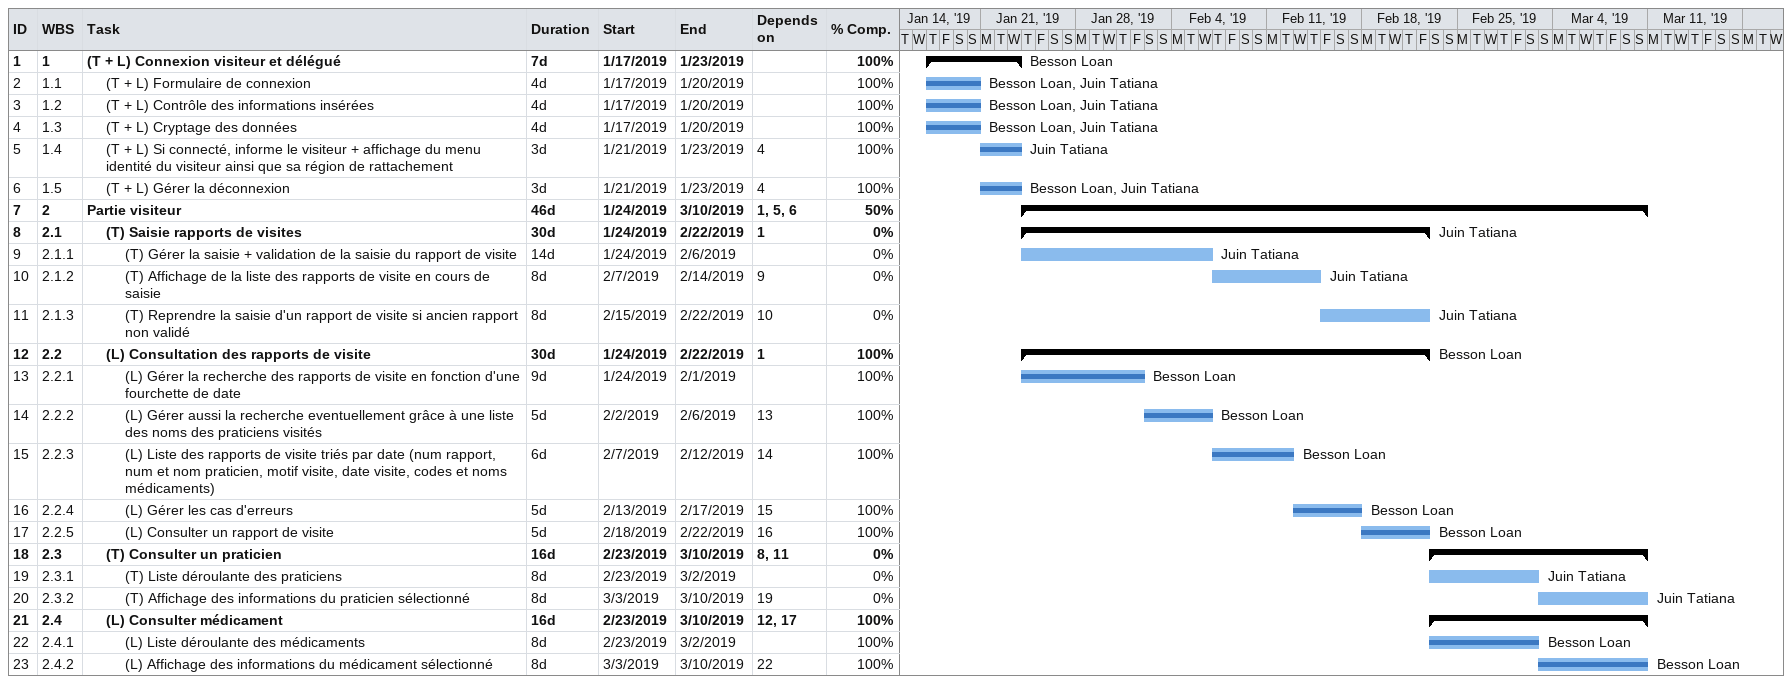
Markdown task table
| ID | WBS | Task | Duration | Start | Finish | Predecessors | Resources | % complete |
|---|---|---|---|---|---|---|---|---|
| 1 | 1 | **(T + L) Connexion visiteur et délégué** | 7d | 2019-01-17 | 2019-01-23 |  | Besson Loan | 100 |
| 2 | 1.1 | (T + L) Formulaire de connexion | 4d | 2019-01-17 | 2019-01-20 |  | Besson Loan, Juin Tatiana | 100 |
| 3 | 1.2 | (T + L) Contrôle des informations insérées | 4d | 2019-01-17 | 2019-01-20 |  | Besson Loan, Juin Tatiana | 100 |
| 4 | 1.3 | (T + L) Cryptage des données | 4d | 2019-01-17 | 2019-01-20 |  | Besson Loan, Juin Tatiana | 100 |
| 5 | 1.4 | (T + L) Si connecté, informe le visiteur + affichage du menu identité du visiteur ainsi que sa région de rattachement | 3d | 2019-01-21 | 2019-01-23 | 4 | Juin Tatiana | 100 |
| 6 | 1.5 | (T + L) Gérer la déconnexion | 3d | 2019-01-21 | 2019-01-23 | 4 | Besson Loan, Juin Tatiana | 100 |
| 7 | 2 | **Partie visiteur** | 46d | 2019-01-24 | 2019-03-10 | 1, 5, 6 |  | 50 |
| 8 | 2.1 | **(T) Saisie rapports de visites** | 30d | 2019-01-24 | 2019-02-22 | 1 | Juin Tatiana | 0 |
| 9 | 2.1.1 | (T) Gérer la saisie + validation de la saisie du rapport de visite | 14d | 2019-01-24 | 2019-02-06 |  | Juin Tatiana | 0 |
| 10 | 2.1.2 | (T) Affichage de la liste des rapports de visite en cours de saisie | 8d | 2019-02-07 | 2019-02-14 | 9 | Juin Tatiana | 0 |
| 11 | 2.1.3 | (T) Reprendre la saisie d'un rapport de visite si ancien rapport non validé | 8d | 2019-02-15 | 2019-02-22 | 10 | Juin Tatiana | 0 |
| 12 | 2.2 | **(L) Consultation des rapports de visite** | 30d | 2019-01-24 | 2019-02-22 | 1 | Besson Loan | 100 |
| 13 | 2.2.1 | (L) Gérer la recherche des rapports de visite en fonction d'une fourchette de date | 9d | 2019-01-24 | 2019-02-01 |  | Besson Loan | 100 |
| 14 | 2.2.2 | (L) Gérer aussi la recherche eventuellement grâce à une liste des noms des praticiens visités | 5d | 2019-02-02 | 2019-02-06 | 13 | Besson Loan | 100 |
| 15 | 2.2.3 | (L) Liste des rapports de visite triés par date (num rapport, num et nom praticien, motif visite, date visite, codes et noms médicaments) | 6d | 2019-02-07 | 2019-02-12 | 14 | Besson Loan | 100 |
| 16 | 2.2.4 | (L) Gérer les cas d'erreurs | 5d | 2019-02-13 | 2019-02-17 | 15 | Besson Loan | 100 |
| 17 | 2.2.5 | (L) Consulter un rapport de visite | 5d | 2019-02-18 | 2019-02-22 | 16 | Besson Loan | 100 |
| 18 | 2.3 | **(T) Consulter un praticien** | 16d | 2019-02-23 | 2019-03-10 | 8, 11 |  | 0 |
| 19 | 2.3.1 | (T) Liste déroulante des praticiens | 8d | 2019-02-23 | 2019-03-02 |  | Juin Tatiana | 0 |
| 20 | 2.3.2 | (T) Affichage des informations du praticien sélectionné | 8d | 2019-03-03 | 2019-03-10 | 19 | Juin Tatiana | 0 |
| 21 | 2.4 | **(L) Consulter médicament** | 16d | 2019-02-23 | 2019-03-10 | 12, 17 |  | 100 |
| 22 | 2.4.1 | (L) Liste déroulante des médicaments | 8d | 2019-02-23 | 2019-03-02 |  | Besson Loan | 100 |
| 23 | 2.4.2 | (L) Affichage des informations du médicament sélectionné | 8d | 2019-03-03 | 2019-03-10 | 22 | Besson Loan | 100 |
